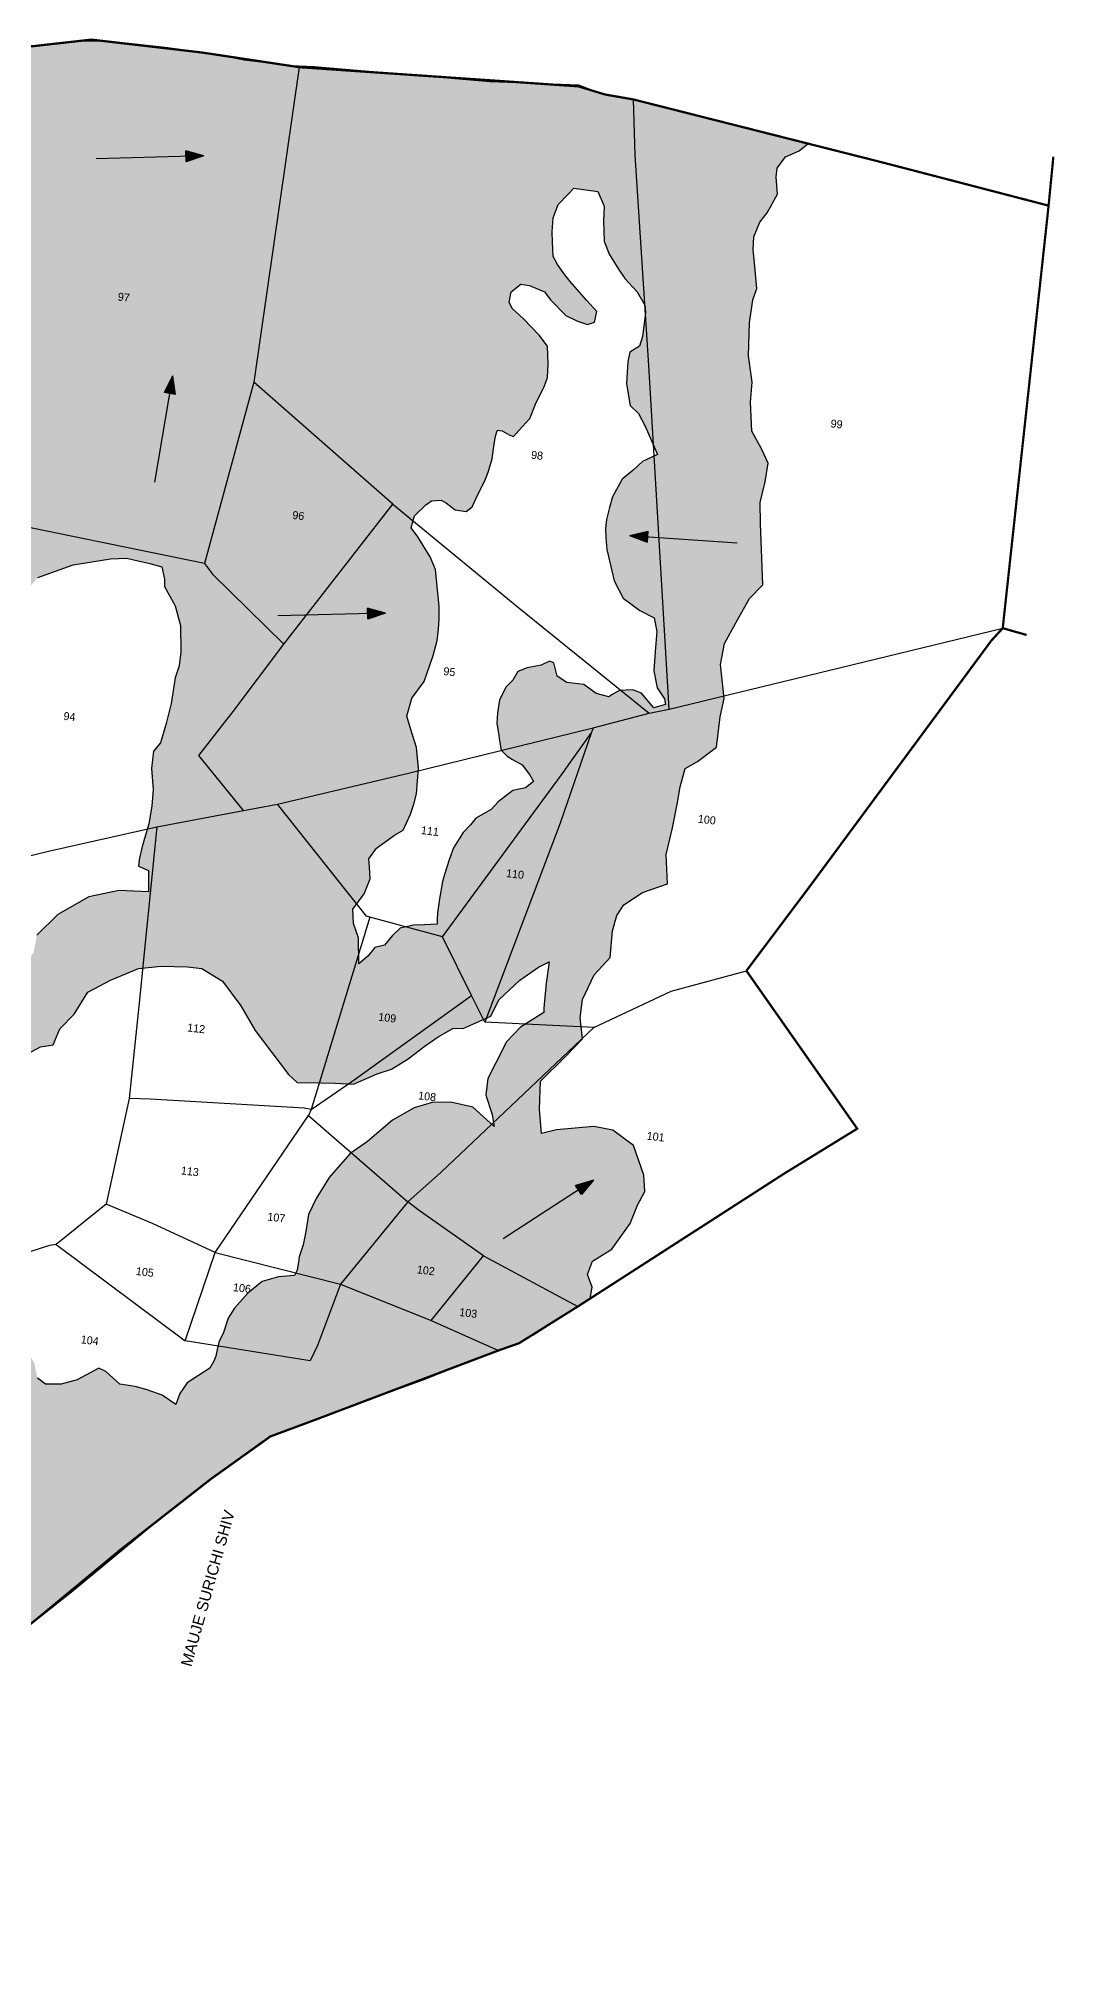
# Model space of a CAD drawing. Header units: metres. Extents: x 279321 to 280697, y 2047187 to 2048951.
# Drawn here: x 280238 to 280697, y 2048080 to 2048951 of the extents above; entities that cross this region are included whole.
import ezdxf
from ezdxf.enums import TextEntityAlignment as Align

# ---------------------------------------------------------------- set-up
doc = ezdxf.new("R2010")
doc.units = ezdxf.units.M
doc.header["$MEASUREMENT"] = 0
doc.linetypes.add('DIVIDE', pattern=[1.25, 0.5, -0.25, 0, -0.25, 0, -0.25])
for name, color, linetype in [('POLY_HATCH', 12, 'Continuous'), ('POLY_PARCEL', 6, 'Continuous'), ('SYM_ARROW', 1, 'Continuous'), ('TEXT_MAPOUT', 7, 'Continuous'), ('TEXT_PARCEL', 7, 'Continuous'), ('V_BOUND_LINE', 7, 'Continuous'), ('V_DIVIDE_LINE', 7, 'DIVIDE')]:
    doc.layers.add(name, color=color, linetype=linetype)
doc.styles.get("Standard").update_dxf_attribs({"font": 'arial.ttf'})
doc.styles.add('TEXT_MAP', font='KRDEV050.TTF', dxfattribs={"height": 2.5})
pattern_1 = [(353.35287, (279244.0043, 2047200.0866), (2.7875768, 2.205675), [2.513522, -2.513522]), (83.35287, (279246.501, 2047199.7957), (-2.205675, 2.7875768), [2.513522, -2.513522])]

# ---------------------------------------------------------------- blocks, each defined once
blk = doc.blocks.new('ARROWASPECT')
h = blk.add_hatch(color=256)
h.paths.add_polyline_path([(2.85, -2.85), (3.72, -1.98), (0, 0)])
h.paths.add_polyline_path([(0, 0), (1.98, -3.72), (2.85, -2.85)])
for points in [[(0, 0), (17.15, -17.15)], [(0, 0), (1.98, -3.72)], [(0, 0), (3.72, -1.98)], [(3.72, -1.98), (1.98, -3.72)]]:
    blk.add_lwpolyline(points)

msp = doc.modelspace()

# ---------------------------------------------------------------- hatches: boundary and pattern name
at = {"layer": 'POLY_HATCH'}
h = msp.add_hatch(dxfattribs=at)
h.set_pattern_fill('ZIGZAG', color=256, scale=20.108176, angle=-6.64713, style=0)
h.set_pattern_definition(pattern_1)
h.paths.add_polyline_path([(280159.81, 2048713.63), (280164.58, 2048711.83), (280167.28, 2048705.6), (280167.42, 2048693.45), (280169.99, 2048683.51), (280171.31, 2048673.4), (280172.02, 2048666.17), (280178.33, 2048658.9), (280184.35, 2048654.46), (280193.74, 2048654.92), (280200.7, 2048653.18), (280206.76, 2048657.14), (280207.77, 2048657.51), (280339.5, 2048939.72), (280330.49, 2048940.77), (280317.77, 2048943.36), (280295.94, 2048946.33), (280268.93, 2048949.48), (280257.89, 2048949.44), (280245.71, 2048948.19), (280228.34, 2048946.91), (280205.99, 2048942.67), (280184.28, 2048936.37), (280163.82, 2048931.26), (280150.68, 2048930.36), (280124.42, 2048928.56), (280089.21, 2048928.02), (280082.26, 2048919.29), (280075.88, 2048912.57), (280073.21, 2048905.73), (280075.39, 2048897.7), (280079.81, 2048887.54), (280086.45, 2048885.83), (280096.68, 2048882.77), (280101.42, 2048875.38), (280101.55, 2048873.81), (280110.42, 2048872.46), (280123.62, 2048870.92), (280126.21, 2048863.78), (280128.76, 2048861.62), (280137.09, 2048860.96), (280148.04, 2048853.46), (280159.25, 2048848.11), (280165.4, 2048842.1), (280169.13, 2048831.4), (280173.5, 2048818.14), (280181.44, 2048803.53), (280180.23, 2048793.09), (280178.03, 2048784.95), (280173.65, 2048782.04), (280175.5, 2048771.25), (280174.03, 2048766.24), (280162.11, 2048765.45), (280151.89, 2048763.22), (280142.67, 2048756.21), (280139.29, 2048743.22), (280136.53, 2048762.21), (280127.01, 2048763.32), (280116.04, 2048762.73), (280107.74, 2048755.61), (280105.16, 2048744.09), (280099.83, 2048743.78), (280090.8, 2048741.1), (280083.84, 2048734.75), (280078.39, 2048725.43), (280081.69, 2048716.34), (280079.7, 2048707.24), (280071.05, 2048705.14), (280062.24, 2048699.01), (280059.65, 2048692.78), (280053.72, 2048695.34), (280050.26, 2048692.32), (280043.19, 2048693.14), (280036.69, 2048696.08), (280031.22, 2048694.54), (280026.59, 2048697.56), (280026, 2048703.23), (280020.83, 2048706.95), (280019.71, 2048713.3), (280020.08, 2048719.17), (280015.95, 2048731.78), (280010.66, 2048739.86), (280000.27, 2048744.18), (279988.93, 2048743.01), (279981.25, 2048730.53), (279975.2, 2048729.37), (279971.54, 2048740.69), (279967.11, 2048748.05), (279959.84, 2048755.12), (279952.23, 2048756.62), (279952.33, 2048763.98), (279856.62, 2048739.64), (279858.53, 2048729.53), (279864.79, 2048724.45), (279873.06, 2048720.68), (279880.64, 2048713.58), (279883.22, 2048703.64), (279888.49, 2048700.84), (279895.47, 2048696.61), (279906.81, 2048684.4), (279909.53, 2048675.68), (279912.55, 2048666.93), (279915.05, 2048661.66), (279922.93, 2048659.81), (279929.59, 2048652.82), (279934.31, 2048642.62), (279932.73, 2048630.8), (279935.66, 2048623.92), (279934.7, 2048615.64), (279943.79, 2048610.85), (279951.15, 2048601.9), (279955.27, 2048594.58), (279964.49, 2048593.5), (279977.98, 2048594.42), (279982.03, 2048599.86), (279992.33, 2048602.7), (280000.45, 2048603), (280016.44, 2048603.93), (280018.38, 2048609.93), (280024.46, 2048616.69), (280028.03, 2048620.63), (280034.29, 2048623.63), (280039.35, 2048624.28), (280049.52, 2048623.41), (280057.88, 2048623.06), (280060.46, 2048631.78), (280066.39, 2048637.31), (280073.13, 2048637.56), (280078.24, 2048641.32), (280079.98, 2048648.27), (280081.82, 2048653.35), (280089.33, 2048659.01), (280094.94, 2048661.77), (280099.22, 2048663.76), (280103.8, 2048665.72), (280107.53, 2048673.68), (280112.89, 2048679.59), (280117.42, 2048683.73), (280121.28, 2048684.83), (280124.17, 2048688.23), (280129.63, 2048695.06), (280135.75, 2048702.12), (280143.94, 2048708.32), (280152.22, 2048712.65)])
h.paths.add_polyline_path([(280217.72, 2048786.89), (280222.73, 2048797.58), (280225.46, 2048807.6), (280224.31, 2048816.51), (280219.44, 2048825.85), (280214.16, 2048834.29), (280206.18, 2048841.17), (280202.18, 2048844.46), (280201.06, 2048853.67), (280196.65, 2048864.21), (280189.76, 2048869.71), (280181.88, 2048874.7), (280171.7, 2048878.71), (280159.46, 2048878.57), (280154.32, 2048882.93), (280147.59, 2048884.34), (280139.9, 2048885.55), (280131.47, 2048883.09), (280127.5, 2048886.68), (280119.46, 2048887.62), (280111.97, 2048887.86), (280110.2, 2048894.38), (280120.27, 2048900.1), (280130.42, 2048901.11), (280142.13, 2048899.43), (280151.31, 2048905.57), (280160.71, 2048908.23), (280170.25, 2048906.8), (280179.63, 2048898.51), (280186.81, 2048898.3), (280196.1, 2048900.03), (280209.84, 2048896.87), (280216.99, 2048891.02), (280221.58, 2048882.03), (280224.94, 2048873.18), (280224.73, 2048866), (280219.76, 2048855.61), (280212.26, 2048847.72), (280222.69, 2048837.73), (280226.74, 2048829.43), (280230.5, 2048823.93), (280232.56, 2048817.42), (280232.42, 2048810.86), (280230.9, 2048803.21), (280226.8, 2048794.92), (280224.26, 2048789.26)], flags=16)
h = msp.add_hatch(dxfattribs=at)
h.set_pattern_fill('ZIGZAG', color=256, scale=20.108176, angle=-6.64713, style=0)
h.set_pattern_definition(pattern_1)
h.paths.add_polyline_path([(280552.93, 2048686.26), (280559.2, 2048697.35), (280565.21, 2048703.49), (280564.09, 2048731.31), (280563.94, 2048740.66), (280566.27, 2048750.03), (280567.6, 2048758.48), (280564.63, 2048765.05), (280560.26, 2048773.02), (280559.62, 2048786.17), (280560.35, 2048795.1), (280558.64, 2048807.12), (280559.12, 2048822), (280560.65, 2048832.4), (280562.48, 2048837.47), (280561.35, 2048849.11), (280560.8, 2048855.09), (280561.17, 2048860.95), (280563.8, 2048867.49), (280567.1, 2048871.77), (280571.83, 2048880.24), (280571.17, 2048887.97), (280571.63, 2048891.96), (280575.35, 2048897.12), (280581.57, 2048899.82), (280585.68, 2048903.05), (280563.3, 2048908.56), (280532.91, 2048916.37), (280506.26, 2048923.21), (280492.9, 2048925.3), (280481.93, 2048929.51), (280441.86, 2048930.98), (280362.16, 2048937.74), (280351.62, 2048938.31), (280339.5, 2048939.72), (280207.77, 2048657.51), (280214.56, 2048659.96), (280217.75, 2048663.32), (280220.06, 2048667.1), (280220.76, 2048670.44), (280221.69, 2048678.42), (280222.57, 2048683.29), (280224.37, 2048688.06), (280226.28, 2048693.75), (280232.43, 2048701.12), (280237.14, 2048706.79), (280253.23, 2048712.49), (280270.05, 2048715.2), (280277.25, 2048715.6), (280287.86, 2048713.12), (280293.28, 2048711.56), (280294.51, 2048706.13), (280294.43, 2048702.71), (280299.33, 2048694.05), (280301.71, 2048685.07), (280301.88, 2048673.23), (280301.13, 2048666.78), (280299.26, 2048661.4), (280297.59, 2048649.77), (280295.29, 2048640.71), (280292.72, 2048631.99), (280289.49, 2048628.32), (280288.56, 2048620.34), (280289.33, 2048610.92), (280288.72, 2048603.31), (280287.48, 2048595.36), (280284.43, 2048585.14), (280283.1, 2048579.08), (280282.77, 2048576.31), (280287.2, 2048574.24), (280287.32, 2048564.58), (280274.01, 2048565.2), (280260.3, 2048562.44), (280246.3, 2048554.43), (280236.79, 2048544.97), (280235.25, 2048537.06), (280232.67, 2048533.62), (280224.92, 2048533.91), (280217.13, 2048533.88), (280207.22, 2048531.61), (280201.03, 2048529.22), (280189.5, 2048518.44), (280181.22, 2048508.82), (280178.61, 2048499.8), (280177.16, 2048490.01), (280170.49, 2048484.36), (280157.83, 2048479.93), (280151.21, 2048473.86), (280144.12, 2048463.79), (280137.72, 2048454.27), (280136.7, 2048448.17), (280136.94, 2048442.23), (280139.4, 2048436.66), (280143.72, 2048433.67), (280149.66, 2048425.82), (280151.45, 2048422.5), (280140.26, 2048417.27), (280129.27, 2048411.09), (280119.29, 2048402.92), (280111.44, 2048391.7), (280108.37, 2048387.43), (280313.44, 2048297.38), (280339.08, 2048316.36), (280343.61, 2048318.87), (280391.64, 2048336.72), (280411.55, 2048343.93), (280432.48, 2048352.26), (280448.64, 2048358.27), (280454.3, 2048360.32), (280461.17, 2048364.14), (280487.08, 2048380.72), (280488.04, 2048385.75), (280485.92, 2048391.6), (280488.17, 2048397.56), (280496.91, 2048403.07), (280505.1, 2048414.56), (280508.55, 2048422.87), (280511.76, 2048429.03), (280511.39, 2048436.54), (280506.72, 2048449.84), (280497.26, 2048456.85), (280488.73, 2048458.46), (280471.76, 2048457.02), (280465.02, 2048455.32), (280464.13, 2048466.31), (280464.67, 2048479), (280475.93, 2048490.13), (280483.66, 2048498.11), (280482.58, 2048507.57), (280483.55, 2048515.86), (280488.9, 2048527.06), (280496.04, 2048534.93), (280497.13, 2048546.94), (280499.18, 2048553.85), (280502.25, 2048558.79), (280510.68, 2048564.34), (280522.03, 2048568.3), (280521.38, 2048581.44), (280524.35, 2048593.54), (280526.63, 2048605.09), (280527.76, 2048612.12), (280530.01, 2048620.49), (280535.66, 2048623.57), (280544.2, 2048630.04), (280545.81, 2048643.85), (280547.69, 2048652.03), (280546.82, 2048660.53), (280546.07, 2048667.46), (280547.79, 2048676.9)])
h.paths.add_polyline_path([(280406.07, 2048729.2), (280407.56, 2048734.64), (280412.68, 2048739.65), (280415.27, 2048741.51), (280419.63, 2048741.86), (280422.06, 2048740.5), (280426.03, 2048737.45), (280430.9, 2048736.67), (280433.73, 2048738.71), (280436.37, 2048744.66), (280439.43, 2048750.56), (280440.97, 2048754.48), (280442.75, 2048760.53), (280443.27, 2048765), (280443.96, 2048769.02), (280444.49, 2048771.76), (280445.12, 2048773.42), (280447.25, 2048773.17), (280450.48, 2048771.28), (280452.35, 2048770.63), (280454.83, 2048773.36), (280459.8, 2048778.73), (280462.59, 2048785.96), (280466.22, 2048793.09), (280467.78, 2048797.22), (280468.08, 2048803.44), (280467.72, 2048811.47), (280463.98, 2048816.44), (280456.84, 2048823.74), (280451.78, 2048828.43), (280450.39, 2048831.4), (280451.37, 2048836.03), (280455.65, 2048839.42), (280459.69, 2048838.94), (280466.47, 2048836), (280469.27, 2048832.22), (280476.03, 2048825.39), (280481.35, 2048822.83), (280485.91, 2048821.22), (280489.07, 2048822.36), (280490.06, 2048827.2), (280485.47, 2048832.27), (280478.03, 2048840.69), (280475.59, 2048843.78), (280472.25, 2048848.38), (280470.31, 2048852.06), (280469.99, 2048858.57), (280469.87, 2048863.12), (280470.4, 2048869.53), (280472.61, 2048875.53), (280477.04, 2048880.19), (280479.73, 2048882.9), (280490.57, 2048881.42), (280493.47, 2048874.82), (280493.1, 2048867.96), (280493.34, 2048858.87), (280495.67, 2048852.99), (280499.85, 2048846.24), (280502.82, 2048842.01), (280508.37, 2048835.97), (280511.78, 2048829.97), (280512.04, 2048826.7), (280511.6, 2048822.87), (280510.78, 2048815.84), (280509.4, 2048811.47), (280504.98, 2048808.75), (280504.06, 2048804.54), (280503.54, 2048794.35), (280505.22, 2048784.66), (280508.89, 2048781), (280511.89, 2048775.25), (280517.53, 2048762.51), (280510.67, 2048759.21), (280506.55, 2048755.38), (280501.53, 2048751.22), (280497.16, 2048743.31), (280495.74, 2048738.51), (280494.45, 2048733.05), (280493.98, 2048729.01), (280494.15, 2048724.89), (280494.59, 2048719.44), (280497.92, 2048705.34), (280501.97, 2048697.53), (280509.52, 2048691.9), (280516.04, 2048688.55), (280517.26, 2048682.37), (280516.44, 2048673.4), (280515.84, 2048664.62), (280517.32, 2048656.9), (280520.63, 2048651.98), (280521.19, 2048649.33), (280515.83, 2048647.79), (280510.34, 2048654.48), (280506.42, 2048656.01), (280500.33, 2048655.64), (280497.34, 2048654.05), (280495.46, 2048652.76), (280489.81, 2048654.28), (280484.24, 2048658.38), (280476.57, 2048659.27), (280472.16, 2048662.16), (280470.7, 2048668.16), (280468.65, 2048669.04), (280464.96, 2048667.1), (280458.56, 2048665.9), (280454.27, 2048664.25), (280452.09, 2048660.4), (280448.89, 2048657.19), (280446.04, 2048651.26), (280445.16, 2048645.54), (280444.82, 2048640.83), (280445.6, 2048636.43), (280446.08, 2048633.13), (280446.87, 2048628.73), (280449.58, 2048626.04), (280451.98, 2048624.46), (280456.23, 2048622.03), (280459.62, 2048617.75), (280461.4, 2048614.52), (280457.84, 2048611.7), (280452.07, 2048610.43), (280445.44, 2048605.37), (280442.22, 2048601.86), (280435.29, 2048597.93), (280433, 2048594.96), (280429.57, 2048591.47), (280425.27, 2048584.48), (280423.35, 2048579.1), (280421.33, 2048572.86), (280420.27, 2048569.32), (280418.92, 2048561.49), (280417.96, 2048555.13), (280417.83, 2048552.12), (280417.79, 2048549.97), (280412.16, 2048549.76), (280407.16, 2048549.48), (280401.18, 2048548.24), (280397.54, 2048544.78), (280394.01, 2048540.44), (280389.58, 2048539.45), (280386.53, 2048535.49), (280382.44, 2048532.09), (280382.29, 2048543.76), (280380.02, 2048550.28), (280379.7, 2048556.79), (280384.83, 2048563.75), (280387.57, 2048570.55), (280387.31, 2048575.76), (280386.88, 2048579.48), (280390.48, 2048584.45), (280398.49, 2048590.21), (280402.44, 2048592.55), (280405.86, 2048599.7), (280407.26, 2048604.29), (280408.44, 2048608.9), (280409.39, 2048620.58), (280408.54, 2048629.96), (280405.86, 2048638.47), (280404.14, 2048644.06), (280406.38, 2048652.22), (280412.01, 2048659.76), (280415.98, 2048671.6), (280417.84, 2048678.28), (280418.44, 2048683.39), (280418.75, 2048687.89), (280418.78, 2048693.71), (280417.05, 2048710.44), (280414.69, 2048716.11), (280409.05, 2048725.19)], flags=16)
h.paths.add_polyline_path([(280311.34, 2048530.02), (280320.77, 2048524.15), (280329.02, 2048513.09), (280335.59, 2048501.94), (280350.66, 2048481.94), (280354.46, 2048478.41), (280365.4, 2048478.26), (280371.83, 2048478.07), (280379.93, 2048477.69), (280390.76, 2048482.31), (280397.18, 2048484.37), (280404.75, 2048489.1), (280412.45, 2048494.93), (280418.26, 2048499.03), (280424.87, 2048502.75), (280429.95, 2048503), (280442.08, 2048508.32), (280445.76, 2048515.75), (280455.23, 2048524.74), (280463.76, 2048530.48), (280468.55, 2048533.01), (280467.14, 2048523.36), (280466.09, 2048511.97), (280466.14, 2048510), (280455.55, 2048503.38), (280449.17, 2048496.83), (280444.4, 2048487.28), (280440.76, 2048480.13), (280439.89, 2048472.66), (280442.8, 2048463.9), (280443.57, 2048458.48), (280433.92, 2048467.18), (280424.08, 2048469.45), (280415.64, 2048469.31), (280407.49, 2048466.89), (280397.58, 2048461.31), (280386.35, 2048451.68), (280378.4, 2048446.15), (280369.02, 2048435.46), (280363.04, 2048425.87), (280359.68, 2048418.69), (280358.5, 2048410.97), (280357.23, 2048404.94), (280355.48, 2048399.53), (280355.32, 2048398.15), (280354.49, 2048393.47), (280353.37, 2048391.08), (280346.01, 2048390.54), (280338.73, 2048388.3), (280332.23, 2048383.16), (280326.1, 2048376.3), (280323.33, 2048371.85), (280321.11, 2048364.82), (280319.31, 2048361.38), (280318.3, 2048357.57), (280317.67, 2048354.55), (280316.86, 2048352.4), (280315.08, 2048349.24), (280304.76, 2048342.59), (280301.38, 2048337.65), (280299.69, 2048332.8), (280293.43, 2048336.89), (280286.7, 2048339.36), (280281.26, 2048340.84), (280274.36, 2048341.92), (280268.02, 2048347.71), (280264.82, 2048349.21), (280254.94, 2048343.91), (280247.69, 2048341.94), (280240.67, 2048341.92), (280237.05, 2048344.59), (280235.61, 2048351.49), (280231.12, 2048358.75), (280229.84, 2048367.03), (280228.66, 2048371.38), (280223.13, 2048367.25), (280214.82, 2048368.22), (280207.48, 2048372.73), (280204.61, 2048376.99), (280203.05, 2048385.31), (280203.65, 2048392.81), (280204.76, 2048399.98), (280207.59, 2048404.98), (280208.53, 2048408.24), (280206.36, 2048411.3), (280208.63, 2048417.23), (280200.08, 2048425.81), (280197.68, 2048431.7), (280197.5, 2048439.85), (280199.71, 2048449.14), (280204.94, 2048460.31), (280209.14, 2048467.4), (280211.2, 2048473.05), (280217.99, 2048480.68), (280230.32, 2048490.07), (280238.41, 2048494.46), (280244.15, 2048495.48), (280247.23, 2048502.69), (280253.61, 2048509.25), (280259.82, 2048519.19), (280270.02, 2048524.73), (280282.7, 2048529.99), (280292.93, 2048531.04), (280304.97, 2048530.76)], flags=16)
h = msp.add_hatch(dxfattribs=at)
h.set_pattern_fill('ZIGZAG', color=256, scale=20.108176, angle=-6.64713, style=0)
h.set_pattern_definition(pattern_1)
h.paths.add_polyline_path([(280285.56, 2048275.44), (280308.17, 2048293.48), (280313.44, 2048297.38), (280108.37, 2048387.43), (280105.87, 2048383.95), (280104.28, 2048372.94), (280101.37, 2048361.87), (280101.36, 2048348.49), (280104.23, 2048341.01), (280107.36, 2048333.17), (280110.2, 2048328.18), (280117.92, 2048322.3), (280113.69, 2048310.04), (280110.24, 2048296.44), (280111.21, 2048286.07), (280107.09, 2048282.66), (280102.86, 2048275.69), (280100.81, 2048263.49), (280099.52, 2048257.73), (280090.27, 2048258.49), (280086.96, 2048259.5), (280083.61, 2048252.12), (280081.2, 2048242.13), (280079.69, 2048234.53), (280079.21, 2048233.03), (280070.7, 2048232.16), (280063.03, 2048233.05), (280060.5, 2048227.43), (280058.26, 2048216.19), (280057.28, 2048205.1), (280057.48, 2048198.86), (280056.06, 2048194.67), (280050.99, 2048191.21), (280047.94, 2048189.08), (280039.96, 2048184.72), (280031.88, 2048174.15), (280025.33, 2048173.99), (280022.8, 2048173.66), (280019.85, 2048170.38), (280019.53, 2048167.62), (280018.54, 2048161.83), (280018.11, 2048158.14), (280016.74, 2048157.06), (280010.97, 2048155.55), (280001.23, 2048154.82), (279995.46, 2048148.03), (279992.51, 2048138.73), (279989.61, 2048127.25), (279987.82, 2048117.19), (279987.57, 2048109.75), (279993.03, 2048095.12), (280000.23, 2048087.44), (280010.17, 2048081.92), (280019.34, 2048080.54), (280027.67, 2048079.88), (280037.62, 2048082.46), (280046.91, 2048090.08), (280055.86, 2048097.44), (280061.37, 2048099.29), (280074.64, 2048103.65), (280085.18, 2048108.64), (280090.57, 2048114.86), (280095.32, 2048120.84), (280099.52, 2048127.5), (280100.4, 2048132.38), (280101.4, 2048140.97), (280104.05, 2048145.02), (280120.67, 2048149.72), (280132.14, 2048157.4), (280134.9, 2048162.37), (280138.71, 2048165.65), (280141.62, 2048174.65), (280148.95, 2048178.77), (280156.67, 2048186.27), (280163.98, 2048192.88), (280166.21, 2048201.33), (280169.65, 2048206.84), (280172.63, 2048213.65), (280169.9, 2048214.28), (280165.31, 2048217.62), (280164.47, 2048221.13), (280165.55, 2048225.05), (280168.26, 2048226.91), (280174.1, 2048234.32), (280183.52, 2048245.67), (280187.5, 2048250.49), (280191.15, 2048243.97), (280195.52, 2048238.79), (280199.14, 2048237.75), (280203.41, 2048239.74), (280207.01, 2048241.19), (280205.51, 2048228.3), (280205.51, 2048223.01), (280206.89, 2048218.81), (280211.24, 2048215.42), (280253.23, 2048248.66)])

# ---------------------------------------------------------------- linework, layer by layer
for points in [[(280211.24, 2048215.42), (280253.23, 2048248.66), (280285.56, 2048275.44), (280308.17, 2048293.48), (280339.08, 2048316.36), (280343.61, 2048318.87), (280391.64, 2048336.72), (280411.55, 2048343.93), (280432.48, 2048352.26), (280448.64, 2048358.27), (280454.3, 2048360.32), (280461.17, 2048364.14), (280487.08, 2048380.72), (280488.04, 2048385.75), (280485.92, 2048391.6), (280488.17, 2048397.56), (280496.91, 2048403.07), (280505.1, 2048414.56), (280508.55, 2048422.87), (280511.76, 2048429.03), (280511.39, 2048436.54), (280506.72, 2048449.84), (280497.26, 2048456.85), (280488.73, 2048458.46), (280471.76, 2048457.02), (280465.02, 2048455.32), (280464.13, 2048466.31), (280464.67, 2048479), (280475.93, 2048490.13), (280483.66, 2048498.11), (280482.58, 2048507.57), (280483.55, 2048515.86), (280488.9, 2048527.06), (280496.04, 2048534.93), (280497.13, 2048546.94), (280499.18, 2048553.85), (280502.25, 2048558.79), (280510.68, 2048564.34), (280522.03, 2048568.3), (280521.38, 2048581.44), (280524.35, 2048593.54), (280526.63, 2048605.09), (280527.76, 2048612.12), (280530.01, 2048620.49), (280535.66, 2048623.57), (280544.2, 2048630.04), (280545.81, 2048643.85), (280547.69, 2048652.03), (280546.82, 2048660.53), (280546.07, 2048667.46), (280547.79, 2048676.9), (280552.93, 2048686.26), (280559.2, 2048697.35), (280565.21, 2048703.49), (280564.09, 2048731.31), (280563.94, 2048740.66), (280566.27, 2048750.03), (280567.6, 2048758.48), (280564.63, 2048765.05), (280560.26, 2048773.02), (280559.62, 2048786.17), (280560.35, 2048795.1), (280558.64, 2048807.12), (280559.12, 2048822), (280560.65, 2048832.4), (280562.48, 2048837.47), (280561.35, 2048849.11), (280560.8, 2048855.09), (280561.17, 2048860.95), (280563.8, 2048867.49), (280567.1, 2048871.77), (280571.83, 2048880.24), (280571.17, 2048887.97), (280571.63, 2048891.96), (280575.35, 2048897.12), (280581.57, 2048899.82), (280585.68, 2048903.05), (280563.3, 2048908.56), (280532.91, 2048916.37), (280506.26, 2048923.21), (280492.9, 2048925.3), (280481.93, 2048929.51), (280441.86, 2048930.98), (280362.16, 2048937.74), (280351.62, 2048938.31), (280330.49, 2048940.77), (280317.77, 2048943.36), (280295.94, 2048946.33), (280268.93, 2048949.48), (280257.89, 2048949.44), (280245.71, 2048948.19), (280228.34, 2048946.91)], [(280382.44, 2048532.09), (280382.29, 2048543.76), (280380.02, 2048550.28), (280379.7, 2048556.79), (280384.83, 2048563.75), (280387.57, 2048570.55), (280387.31, 2048575.76), (280386.88, 2048579.48), (280390.48, 2048584.45), (280398.49, 2048590.21), (280402.44, 2048592.55), (280405.86, 2048599.7), (280407.26, 2048604.29), (280408.44, 2048608.9), (280409.39, 2048620.58), (280408.54, 2048629.96), (280405.86, 2048638.47), (280404.14, 2048644.06), (280406.38, 2048652.22), (280412.01, 2048659.76), (280415.98, 2048671.6), (280417.84, 2048678.28), (280418.44, 2048683.39), (280418.75, 2048687.89), (280418.78, 2048693.71), (280417.05, 2048710.44), (280414.69, 2048716.11), (280409.05, 2048725.19), (280406.07, 2048729.2), (280407.56, 2048734.64), (280412.68, 2048739.65), (280415.27, 2048741.51), (280419.63, 2048741.86), (280422.06, 2048740.5), (280426.03, 2048737.45), (280430.9, 2048736.67), (280433.73, 2048738.71), (280436.37, 2048744.66), (280439.43, 2048750.56), (280440.97, 2048754.48), (280442.75, 2048760.53), (280443.27, 2048765), (280443.96, 2048769.02), (280444.49, 2048771.76), (280445.12, 2048773.42), (280447.25, 2048773.17), (280450.48, 2048771.28), (280452.35, 2048770.63), (280454.83, 2048773.36), (280459.8, 2048778.73), (280462.59, 2048785.96), (280466.22, 2048793.09), (280467.78, 2048797.22), (280468.08, 2048803.44), (280467.72, 2048811.47), (280463.98, 2048816.44), (280456.84, 2048823.74), (280451.78, 2048828.43), (280450.39, 2048831.4), (280451.37, 2048836.03), (280455.65, 2048839.42), (280459.69, 2048838.94), (280466.47, 2048836), (280469.27, 2048832.22), (280476.03, 2048825.39), (280481.35, 2048822.83), (280485.91, 2048821.22), (280489.07, 2048822.36), (280490.06, 2048827.2), (280485.47, 2048832.27), (280478.03, 2048840.69), (280475.59, 2048843.78), (280472.25, 2048848.38), (280470.31, 2048852.06), (280469.99, 2048858.57), (280469.87, 2048863.12), (280470.4, 2048869.53), (280472.61, 2048875.53), (280477.04, 2048880.19), (280479.73, 2048882.9), (280490.57, 2048881.42), (280493.47, 2048874.82), (280493.1, 2048867.96), (280493.34, 2048858.87), (280495.67, 2048852.99), (280499.85, 2048846.24), (280502.82, 2048842.01), (280508.37, 2048835.97), (280511.78, 2048829.97), (280512.04, 2048826.7), (280511.6, 2048822.87), (280510.78, 2048815.84), (280509.4, 2048811.47), (280504.98, 2048808.75), (280504.06, 2048804.54), (280503.54, 2048794.35), (280505.22, 2048784.66), (280508.89, 2048781), (280511.89, 2048775.25), (280517.53, 2048762.51), (280510.67, 2048759.21), (280506.55, 2048755.38), (280501.53, 2048751.22), (280497.16, 2048743.31), (280495.74, 2048738.51), (280494.45, 2048733.05), (280493.98, 2048729.01), (280494.15, 2048724.89), (280494.59, 2048719.44), (280497.92, 2048705.34), (280501.97, 2048697.53), (280509.52, 2048691.9), (280516.04, 2048688.55), (280517.26, 2048682.37), (280516.44, 2048673.4), (280515.84, 2048664.62), (280517.32, 2048656.9), (280520.63, 2048651.98), (280521.19, 2048649.33), (280515.83, 2048647.79), (280510.34, 2048654.48), (280506.42, 2048656.01), (280500.33, 2048655.64), (280497.34, 2048654.05), (280495.46, 2048652.76), (280489.81, 2048654.28), (280484.24, 2048658.38), (280476.57, 2048659.27), (280472.16, 2048662.16), (280470.7, 2048668.16), (280468.65, 2048669.04), (280464.96, 2048667.1), (280458.56, 2048665.9), (280454.27, 2048664.25), (280452.09, 2048660.4), (280448.89, 2048657.19), (280446.04, 2048651.26), (280445.16, 2048645.54), (280444.82, 2048640.83), (280445.6, 2048636.43), (280446.08, 2048633.13), (280446.87, 2048628.73), (280449.58, 2048626.04), (280451.98, 2048624.46), (280456.23, 2048622.03), (280459.62, 2048617.75), (280461.4, 2048614.52), (280457.84, 2048611.7), (280452.07, 2048610.43), (280445.44, 2048605.37), (280442.22, 2048601.86), (280435.29, 2048597.93), (280433, 2048594.96), (280429.57, 2048591.47), (280425.27, 2048584.48), (280423.35, 2048579.1), (280421.33, 2048572.86), (280420.27, 2048569.32), (280418.92, 2048561.49), (280417.96, 2048555.13), (280417.83, 2048552.12), (280417.79, 2048549.97), (280412.16, 2048549.76), (280407.16, 2048549.48), (280401.18, 2048548.24), (280397.54, 2048544.78), (280394.01, 2048540.44), (280389.58, 2048539.45), (280386.53, 2048535.49), (280382.44, 2048532.09)], [(280237.14, 2048706.79), (280253.23, 2048712.49), (280270.05, 2048715.2), (280277.25, 2048715.6), (280287.86, 2048713.12), (280293.28, 2048711.56), (280294.51, 2048706.13), (280294.43, 2048702.71), (280299.33, 2048694.05), (280301.71, 2048685.07), (280301.88, 2048673.23), (280301.13, 2048666.78), (280299.26, 2048661.4), (280297.59, 2048649.77), (280295.29, 2048640.71), (280292.72, 2048631.99), (280289.49, 2048628.32), (280288.56, 2048620.34), (280289.33, 2048610.92), (280288.72, 2048603.31), (280287.48, 2048595.36), (280284.43, 2048585.14), (280283.1, 2048579.08), (280282.77, 2048576.31), (280287.2, 2048574.24), (280287.32, 2048564.58), (280274.01, 2048565.2), (280260.3, 2048562.44), (280246.3, 2048554.43), (280236.79, 2048544.97)], [(280230.32, 2048490.07), (280238.41, 2048494.46), (280244.15, 2048495.48), (280247.23, 2048502.69), (280253.61, 2048509.25), (280259.82, 2048519.19), (280270.02, 2048524.73), (280282.7, 2048529.99), (280292.93, 2048531.04), (280304.97, 2048530.76), (280311.34, 2048530.02), (280320.77, 2048524.15), (280329.02, 2048513.09), (280335.59, 2048501.94), (280350.66, 2048481.94), (280354.46, 2048478.41), (280365.4, 2048478.26), (280371.83, 2048478.07), (280379.93, 2048477.69), (280390.76, 2048482.31), (280397.18, 2048484.37), (280404.75, 2048489.1), (280412.45, 2048494.93), (280418.26, 2048499.03), (280424.87, 2048502.75), (280429.95, 2048503), (280442.08, 2048508.32), (280445.76, 2048515.75), (280455.23, 2048524.74), (280463.76, 2048530.48), (280468.55, 2048533.01), (280467.14, 2048523.36), (280466.09, 2048511.97), (280466.14, 2048510), (280455.55, 2048503.38), (280449.17, 2048496.83), (280444.4, 2048487.28), (280440.76, 2048480.13), (280439.89, 2048472.66), (280442.8, 2048463.9), (280443.57, 2048458.48), (280433.92, 2048467.18), (280424.08, 2048469.45), (280415.64, 2048469.31), (280407.49, 2048466.89), (280397.58, 2048461.31), (280386.35, 2048451.68), (280378.4, 2048446.15), (280369.02, 2048435.46), (280363.04, 2048425.87), (280359.68, 2048418.69), (280358.5, 2048410.97), (280357.23, 2048404.94), (280355.48, 2048399.53), (280355.32, 2048398.15), (280354.49, 2048393.47), (280353.37, 2048391.08), (280346.01, 2048390.54), (280338.73, 2048388.3), (280332.23, 2048383.16), (280326.1, 2048376.3), (280323.33, 2048371.85), (280321.11, 2048364.82), (280319.31, 2048361.38), (280318.3, 2048357.57), (280317.67, 2048354.55), (280316.86, 2048352.4), (280315.08, 2048349.24), (280304.76, 2048342.59), (280301.38, 2048337.65), (280299.69, 2048332.8), (280293.43, 2048336.89), (280286.7, 2048339.36), (280281.26, 2048340.84), (280274.36, 2048341.92), (280268.02, 2048347.71), (280264.82, 2048349.21), (280254.94, 2048343.91), (280247.69, 2048341.94), (280240.67, 2048341.92), (280237.05, 2048344.59)]]:
    msp.add_lwpolyline(points, dxfattribs=at)
at = {"layer": 'POLY_PARCEL'}
for points in [[(280355.46, 2048937.64), (280334.87, 2048795.23)], [(280522.75, 2048647.3), (280513.57, 2048802.71), (280507.43, 2048897.78), (280506.69, 2048923.03)], [(280334.87, 2048795.23), (280312.64, 2048713.07)], [(280397.77, 2048739.98), (280334.87, 2048795.23)], [(280312.64, 2048713.07), (280198.48, 2048736.57)], [(280348.47, 2048676.66), (280397.77, 2048739.98)], [(280397.77, 2048739.98), (280454.78, 2048693.09)], [(280312.64, 2048713.07), (280316.23, 2048708.3), (280348.47, 2048676.66)], [(280454.78, 2048693.09), (280513.76, 2048645.48)], [(280522.75, 2048647.3), (280673.69, 2048683.88)], [(280330.2, 2048601.39), (280309.99, 2048626.27), (280325.57, 2048646.19), (280348.47, 2048676.66)], [(280488.44, 2048638.88), (280513.76, 2048645.48)], [(280513.76, 2048645.48), (280522.75, 2048647.3)], [(280345.64, 2048604.27), (280405.47, 2048618.41), (280488.44, 2048638.88)], [(280487.57, 2048636.38), (280473.46, 2048595.68), (280439.37, 2048505.69)], [(280474.16, 2048617.61), (280487.57, 2048636.38)], [(280488.44, 2048638.88), (280487.57, 2048636.38)], [(280420.23, 2048544.26), (280474.16, 2048617.61)], [(280330.2, 2048601.39), (280345.64, 2048604.27)], [(280387.46, 2048553.11), (280385.81, 2048553.65), (280345.64, 2048604.27)], [(280291.07, 2048594.08), (280330.2, 2048601.39)], [(280171.97, 2048565.97), (280241.96, 2048583.04), (280291.07, 2048594.08)], [(280291.07, 2048594.08), (280282.87, 2048512.95), (280278.56, 2048471.08)], [(280387.46, 2048553.11), (280360.85, 2048466.21)], [(280420.23, 2048544.26), (280387.46, 2048553.11)], [(280433.4, 2048517.72), (280420.23, 2048544.26)], [(280488.77, 2048503.24), (280523.77, 2048519.63), (280557.74, 2048528.91)], [(280360.85, 2048466.21), (280379.23, 2048478.81), (280433.4, 2048517.72)], [(280439.37, 2048505.69), (280433.4, 2048517.72)], [(280419.66, 2048437.87), (280488.77, 2048503.24)], [(280488.77, 2048503.24), (280439.37, 2048505.69)], [(280278.56, 2048471.08), (280268.19, 2048423.4)], [(280287.99, 2048470.77), (280278.56, 2048471.08)], [(280357.65, 2048466.72), (280287.99, 2048470.77)], [(280360.85, 2048466.21), (280357.65, 2048466.72)], [(280360.85, 2048466.21), (280359.58, 2048463.44)], [(280317.35, 2048401.53), (280359.58, 2048463.44)], [(280359.58, 2048463.44), (280404.65, 2048424.4)], [(280404.65, 2048424.4), (280419.66, 2048437.87)], [(280268.19, 2048423.4), (280245.48, 2048405.05)], [(280317.35, 2048401.53), (280289.07, 2048414.64), (280268.19, 2048423.4)], [(280404.65, 2048424.4), (280374.18, 2048387.24)], [(280409.21, 2048420.78), (280404.65, 2048424.4)], [(280438.77, 2048400.05), (280409.21, 2048420.78)], [(280242.45, 2048404.63), (280189.25, 2048387.67), (280172.97, 2048379.76)], [(280245.48, 2048405.05), (280242.45, 2048404.63)], [(280245.48, 2048405.05), (280303.78, 2048361.52)], [(280303.78, 2048361.52), (280317.35, 2048401.53)], [(280317.35, 2048401.53), (280374.18, 2048387.24)], [(280415.12, 2048370.78), (280438.77, 2048400.05)], [(280438.77, 2048400.05), (280481.46, 2048377.05)], [(280374.18, 2048387.24), (280363.69, 2048359.39), (280360.4, 2048352.53), (280303.78, 2048361.52)], [(280374.18, 2048387.24), (280415.12, 2048370.78)], [(280415.12, 2048370.78), (280445.63, 2048357.19)]]:
    msp.add_lwpolyline(points, dxfattribs=at)
at = {"layer": 'V_BOUND_LINE', "const_width": 1.01}
for points in [[(280227.19, 2048946.26), (280261.45, 2048950.11), (280311.35, 2048944.29), (280355.46, 2048937.64)], [(280355.46, 2048937.64), (280481.69, 2048928.97), (280493.83, 2048925.28), (280506.69, 2048923.03)], [(280506.69, 2048923.03), (280619.11, 2048894.6), (280694.44, 2048875.01), (280673.69, 2048683.88)], [(280673.69, 2048683.88), (280668.57, 2048678.3), (280586.77, 2048567.57), (280557.74, 2048528.91)], [(280557.74, 2048528.91), (280607.87, 2048457.49), (280574.85, 2048437.19)], [(280574.85, 2048437.19), (280481.46, 2048377.05)], [(280481.46, 2048377.05), (280454.91, 2048360.46), (280445.63, 2048357.19)], [(280445.63, 2048357.19), (280362.6, 2048325.78), (280342.41, 2048318.29), (280315.42, 2048298.98), (280274.57, 2048267.02), (280236.75, 2048235.72), (280199.38, 2048206)]]:
    msp.add_lwpolyline(points, dxfattribs=at)
at = {"layer": 'V_DIVIDE_LINE', "ltscale": 10, "const_width": 1.01, "flags": 128}
for points in [[(280694.44, 2048875.01), (280696.61, 2048897.19)], [(280673.69, 2048683.88), (280684.52, 2048680.81)]]:
    msp.add_lwpolyline(points, dxfattribs=at)

# ---------------------------------------------------------------- block references
at = {"layer": 'SYM_ARROW', "xscale": 2.010817638610799, "yscale": 2.010817638610799, "zscale": 2.010817638610799}
for p, rotation in [((280312.33, 2048897.57), 226.6679594434513), ((280298.19, 2048798), 305.3580269694306), ((280504.88, 2048725.83), 41.12456990874237), ((280394.49, 2048690.61), 226.4194797795121), ((280488.6, 2048434.18), 257.9009484531279)]:
    msp.add_blockref('ARROWASPECT', p, dxfattribs=dict(at, rotation=rotation))

# ---------------------------------------------------------------- texts
at = {"layer": 'TEXT_MAPOUT'}
msp.add_text('MAUJE SURICHI SHIV', height=5.027, rotation=74.25727, dxfattribs=at).set_placement((280314.07, 2048249.61), align=Align.MIDDLE)
at = {"layer": 'TEXT_PARCEL', "style": 'TEXT_MAP'}
for s, p in [('97', (280276.09, 2048833.59)), ('99', (280598.55, 2048776.26)), ('98', (280463.06, 2048762.09)), ('96', (280355.06, 2048734.83)), ('95', (280423.38, 2048664.22)), ('94', (280251.53, 2048643.93)), ('100', (280539.86, 2048597.27)), ('111', (280414.6, 2048592.11)), ('110', (280453.1, 2048572.67)), ('109', (280395.29, 2048507.71)), ('112', (280308.86, 2048502.88)), ('108', (280413.32, 2048472.11)), ('101', (280516.7, 2048453.89)), ('113', (280306, 2048438.18)), ('107', (280345.12, 2048417.3)), ('102', (280412.74, 2048393.41)), ('105', (280285.64, 2048392.68)), ('106', (280329.57, 2048385.38)), ('103', (280431.94, 2048374.12)), ('104', (280260.71, 2048361.76))]:
    msp.add_text(s, height=3.619, rotation=353.35287, dxfattribs=at).set_placement(p, align=Align.MIDDLE)

doc.saveas('drawing.dxf')
